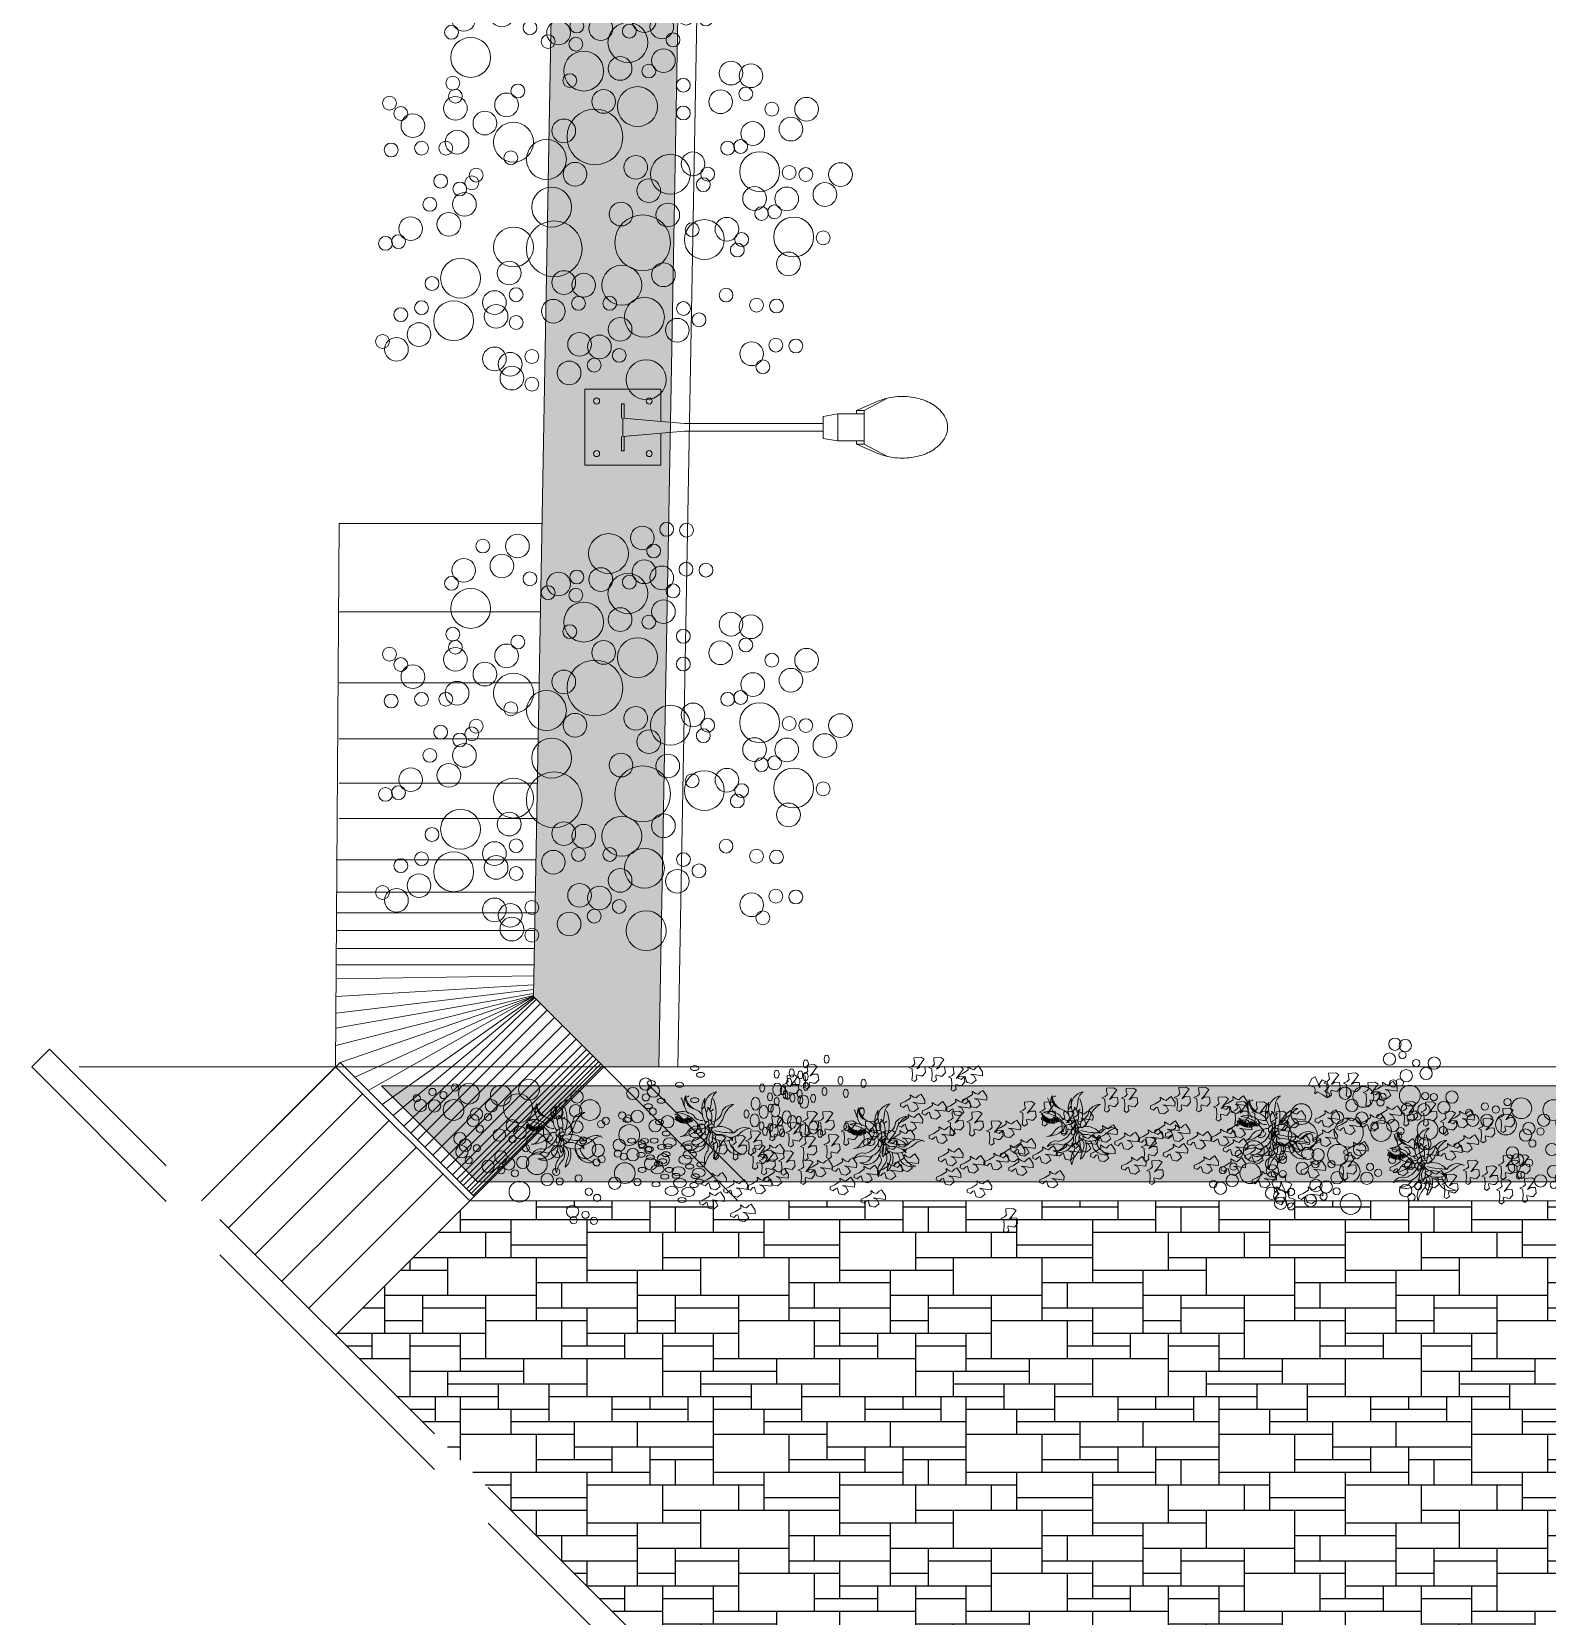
# Model space of a CAD drawing. Header units: millimetres. Extents: x 383 to 523, y 252 to 344.
# Drawn here: x 382.77 to 394.76, y 292.9 to 305.44 of the extents above; entities that cross this region are included whole.
import ezdxf

# ---------------------------------------------------------------- set-up
doc = ezdxf.new("R2010")
doc.units = ezdxf.units.MM
doc.header["$MEASUREMENT"] = 0
doc.linetypes.add('ACAD_ISO02W100', pattern=[15, 12, -3])
for name, color, linetype, lineweight in [('cubierta', 1, 'ACAD_ISO02W100', 15), ('farolasss', 40, 'Continuous', 0), ('muros', 5, 'Continuous', 30), ('plantas', 76, 'Continuous', 15), ('vegetacion', 104, 'Continuous', 0)]:
    doc.layers.add(name, color=color, linetype=linetype, lineweight=lineweight)
doc.layers.add('muebles', color=193, linetype='Continuous')

# ---------------------------------------------------------------- blocks, each defined once
blk = doc.blocks.new('V', base_point=(375.25, 494.94))
blk.add_circle((375.25, 494.87), 1.42)
blk = doc.blocks.new('arbusto')
at = {"color": 7}
for p, xscale, yscale, zscale in [((376.235, 122.272), 0.0179812173913092, 0.02996869565217253, 0.01798121739130438), ((375.717, 122.116), 0.0179812173913092, 0.02996869565217253, 0.01798121739130438), ((375.873, 122.128), 0.0179812173913092, 0.02996869565217253, 0.01798121739130438), ((375.962, 122.109), 0.0179812173913092, 0.02996869565217253, 0.01798121739130438), ((376.017, 122.091), 0.0179812173913092, 0.02996869565217253, 0.01798121739130438), ((376.02, 122.224), 0.0179812173913092, 0.02996869565217253, 0.01798121739130438), ((375.567, 121.973), 0.0179812173913092, 0.02996869565217253, 0.01798121739130438), ((375.722, 121.958), 0.0328387977993998, 0.04776601552450188, 0.03283879779941502), ((375.78, 121.946), 0.0179812173913092, 0.02996869565217253, 0.01798121739130438), ((375.807, 121.903), 0.0179812173913092, 0.02996869565217253, 0.01798121739130438), ((375.847, 122.031), 0.0179812173913092, 0.02996869565217253, 0.01798121739130438), ((375.932, 122.039), 0.0179812173913092, 0.02996869565217253, 0.01798121739130438), ((375.955, 121.913), 0.0179812173913092, 0.02996869565217253, 0.01798121739130438), ((376.02, 121.991), 0.0179812173913092, 0.02996869565217253, 0.01798121739130438), ((376.213, 121.936), 0.0179812173913092, 0.02996869565217253, 0.01798121739130438), ((376.379, 122.051), 0.0179812173913092, 0.02996869565217253, 0.01798121739130438), ((376.434, 121.918), 0.0179812173913092, 0.02996869565217253, 0.01798121739130438), ((376.619, 122.021), 0.0179812173913092, 0.02996869565217253, 0.01798121739130438), ((375.497, 121.811), 0.0328387977993998, 0.04776601552450188, 0.03283879779941502), ((375.582, 121.725), 0.0328387977993998, 0.04776601552450188, 0.03283879779941502), ((375.647, 121.881), 0.0179812173913092, 0.02996869565217253, 0.01798121739130438), ((375.655, 121.763), 0.0179812173913092, 0.02996869565217253, 0.01798121739130438), ((375.702, 121.74), 0.0328387977993998, 0.04776601552450188, 0.03283879779941502), ((375.717, 121.833), 0.0179812173913092, 0.02996869565217253, 0.01798121739130438), ((375.88, 121.869), 0.0179812173913092, 0.02996869565217253, 0.01798121739130438), ((375.962, 121.848), 0.0179812173913092, 0.02996869565217253, 0.01798121739130438), ((376.002, 121.831), 0.0328387977993998, 0.04776601552450188, 0.03283879779941502), ((376.095, 121.866), 0.0179812173913092, 0.02996869565217253, 0.01798121739130438), ((375.404, 121.703), 0.0179812173913092, 0.02996869565217253, 0.01798121739130438), ((375.488, 121.638), 0.0328387977993998, 0.04776601552450188, 0.03283879779941502), ((375.559, 121.578), 0.0179812173913092, 0.02996869565217253, 0.01798121739130438), ((375.752, 121.622), 0.0179812173913092, 0.02996869565217253, 0.01798121739130438), ((375.822, 121.67), 0.0328387977993998, 0.04776601552450188, 0.03283879779941502), ((375.877, 121.622), 0.0328387977993998, 0.04776601552450188, 0.03283879779941502), ((375.947, 121.638), 0.0179812173913092, 0.02996869565217253, 0.01798121739130438), ((376.098, 121.563), 0.0328387977993998, 0.04776601552450188, 0.03283879779941502), ((376.441, 121.57), 0.0179812173913092, 0.02996869565217253, 0.01798121739130438), ((376.601, 121.728), 0.0179812173913092, 0.02996869565217253, 0.01798121739130438), ((376.774, 121.57), 0.0179812173913092, 0.02996869565217253, 0.01798121739130438), ((375.596, 121.523), 0.0179812173913092, 0.02996869565217253, 0.01798121739130438), ((375.652, 121.563), 0.0179812173913092, 0.02996869565217253, 0.01798121739130438), ((375.687, 121.53), 0.0328387977993998, 0.04776601552450188, 0.03283879779941502), ((375.773, 121.507), 0.0179812173913092, 0.02996869565217253, 0.01798121739130438), ((376.002, 121.533), 0.0328387977993998, 0.04776601552450188, 0.03283879779941502), ((376.168, 121.503), 0.0179812173913092, 0.02996869565217253, 0.01798121739130438), ((376.704, 121.51), 0.0179812173913092, 0.02996869565217253, 0.01798121739130438)]:
    blk.add_blockref('V', p, dxfattribs=dict(at, xscale=xscale, yscale=yscale, zscale=zscale))
blk = doc.blocks.new('BRANCHS', base_point=(1.4853, 0.588))
for p, q in [((1.5146, 0.6522), (1.4864, 0.6366)), ((1.5313, 0.6501), (1.5146, 0.6522)), ((1.5255, 0.6211), (1.5313, 0.6501)), ((1.4971, 0.6014), (1.4858, 0.588)), ((1.4858, 0.588), (1.5005, 0.5883)), ((1.4864, 0.6366), (1.4921, 0.6254)), ((1.4921, 0.6254), (1.5019, 0.6135)), ((1.5019, 0.6135), (1.4971, 0.6014)), ((1.5005, 0.5883), (1.5139, 0.5633)), ((1.5199, 0.5964), (1.5255, 0.6211)), ((1.5292, 0.6122), (1.5199, 0.5964)), ((1.5291, 0.572), (1.5482, 0.5759)), ((1.5308, 0.5654), (1.5291, 0.572)), ((1.5487, 0.6203), (1.5292, 0.6122)), ((1.5482, 0.5759), (1.5568, 0.5791)), ((1.5622, 0.5996), (1.5487, 0.6203)), ((1.5568, 0.5791), (1.5622, 0.5996)), ((1.5139, 0.5633), (1.5211, 0.5412)), ((1.5211, 0.5412), (1.5336, 0.5396)), ((1.5407, 0.5536), (1.5308, 0.5654)), ((1.5336, 0.5396), (1.5407, 0.5536))]:
    blk.add_line(p, q)
blk = doc.blocks.new('planta')
at = {"layer": 'plantas', "lineweight": 0}
for centre, radius in [((0.261, 0.585), 0.0488), ((0.218, 0.467), 0.0488), ((0.321, 0.499), 0.0286), ((0.343, 0.574), 0.0488), ((0.35, 0.336), 0.0488), ((0.429, 0.436), 0.0286), ((0.508, 0.354), 0.0488), ((0.572, 0.436), 0.0488), ((0.247, 0.275), 0.0286), ((0.3, 0.282), 0.0286), ((0.379, 0.179), 0.0822), ((-0.132, 0.197), 0.0488), ((-0.079, 0.1), 0.0488), ((0.011, 0.168), 0.0822), ((0.147, 0.125), 0.0286), ((0.164, 0.168), 0.0286), ((0.501, 0.175), 0.0286), ((0.569, 0.167), 0.0286), ((0.648, 0.084), 0.0488), ((0.712, 0.167), 0.0488), ((-0.479, 0.032), 0.0822), ((-0.193, 0.004), 0.0488), ((-0.104, -0.114), 0.115), ((0, 0), 0.0488), ((0.358, 0.068), 0.0488), ((0.387, 0.006), 0.0286), ((0.44, 0.013), 0.0286), ((0.49, 0.066), 0.0488), ((-0.637, -0.132), 0.0822), ((-0.468, -0.139), 0.115), ((0.151, -0.102), 0.0822), ((0.1, -0.061), 0.0286), ((0.244, -0.059), 0.0488), ((0.287, -0.145), 0.0286), ((0.305, -0.102), 0.0286), ((0.519, -0.091), 0.0822), ((0.641, -0.094), 0.0286), ((-0.855, -0.261), 0.0822), ((-0.654, -0.24), 0.0488), ((-0.429, -0.279), 0.0488), ((-0.347, -0.29), 0.0488), ((-0.19, -0.29), 0.0822), ((-0.018, -0.247), 0.0488), ((0.498, -0.202), 0.0488), ((-1.016, -0.383), 0.0286), ((-0.973, -0.282), 0.0286), ((-0.883, -0.436), 0.0822), ((-0.715, -0.361), 0.0488), ((-0.708, -0.418), 0.0488), ((-0.626, -0.329), 0.0286), ((-0.472, -0.397), 0.0488), ((-0.368, -0.365), 0.0286), ((-0.24, -0.365), 0.0286), ((-0.097, -0.422), 0.0822), ((0.064, -0.386), 0.0286), ((0.24, -0.33), 0.0286), ((0.366, -0.372), 0.0286), ((0.448, -0.376), 0.0286), ((-1.176, -0.522), 0.0286), ((-1.101, -0.411), 0.0286), ((-1.026, -0.493), 0.0488), ((-0.626, -0.443), 0.0286), ((-0.364, -0.534), 0.0488), ((-0.282, -0.544), 0.0488), ((-0.197, -0.472), 0.0488), ((0.039, -0.476), 0.0488), ((0.129, -0.433), 0.0286), ((-1.119, -0.554), 0.0488), ((-0.715, -0.594), 0.0488), ((-0.65, -0.616), 0.0488), ((-0.643, -0.673), 0.0488), ((-0.561, -0.584), 0.0286), ((-0.407, -0.652), 0.0488), ((-0.303, -0.619), 0.0286), ((-0.2, -0.579), 0.0286), ((-0.089, -0.679), 0.0822), ((0.346, -0.573), 0.0488), ((0.392, -0.626), 0.0286), ((0.446, -0.537), 0.0286), ((0.528, -0.54), 0.0286), ((-0.561, -0.698), 0.0286)]:
    blk.add_circle(centre, radius, dxfattribs=at)
blk = doc.blocks.new('plantita')
at = {"layer": 'plantas'}
for p, q in [((-0.273, 0.117), (-0.273, 0.122)), ((-0.267, 0.115), (-0.273, 0.117)), ((-0.26, 0.112), (-0.267, 0.115)), ((-0.257, 0.107), (-0.26, 0.112)), ((-0.253, 0.104), (-0.257, 0.107)), ((-0.251, 0.102), (-0.253, 0.104)), ((-0.245, 0.096), (-0.251, 0.102)), ((-0.242, 0.093), (-0.245, 0.096)), ((-0.237, 0.092), (-0.242, 0.093)), ((-0.233, 0.091), (-0.237, 0.092)), ((-0.228, 0.087), (-0.233, 0.091)), ((-0.224, 0.085), (-0.228, 0.087)), ((-0.211, 0.08), (-0.224, 0.085)), ((-0.202, 0.08), (-0.211, 0.08)), ((-0.197, 0.079), (-0.202, 0.08)), ((-0.193, 0.08), (-0.197, 0.079)), ((-0.19, 0.082), (-0.193, 0.08)), ((-0.188, 0.085), (-0.19, 0.082)), ((-0.18, 0.082), (-0.188, 0.085)), ((-0.175, 0.081), (-0.18, 0.082)), ((-0.175, 0.093), (-0.173, 0.084)), ((-0.173, 0.084), (-0.175, 0.081))]:
    blk.add_line(p, q, dxfattribs=at)
for points in [[(-0.032, 0.012), (-0.037, 0.016), (-0.039, 0.023), (-0.039, 0.03), (-0.038, 0.037), (-0.036, 0.045), (-0.033, 0.049), (-0.021, 0.061), (-0.018, 0.063), (-0.012, 0.063), (-0.01, 0.063), (-0.01, 0.057), (-0.007, 0.051), (-0.007, 0.043), (-0.01, 0.035), (-0.016, 0.026), (-0.019, 0.019), (-0.026, 0.015), (-0.03, 0.012)], [(-0.03, 0.008), (-0.034, 0), (-0.036, -0.03), (-0.035, -0.044), (-0.027, -0.045), (-0.019, -0.045), (-0.014, -0.043), (-0.012, -0.035), (-0.009, -0.024), (-0.01, -0.013), (-0.015, -0.003), (-0.019, 0.001), (-0.023, 0.005), (-0.026, 0.008)], [(-0.012, 0.027), (0.001, 0.034), (0.01, 0.039), (0.018, 0.041), (0.022, 0.04), (0.026, 0.037), (0.034, 0.032), (0.035, 0.026), (0.034, 0.02), (0.03, 0.017), (0.017, 0.015), (0.012, 0.01), (0.002, 0.008), (-0.002, 0.01), (-0.005, 0.013), (-0.007, 0.017), (-0.009, 0.019)]]:
    blk.add_lwpolyline(points, close=True, dxfattribs=at)
for centre, radius, start, end in [((-0.077, 0.21), 0.125, 153.5391, 223.962), ((-0.104, 0.246), 0.0874, 167.4479, 255.0147), ((-0.228, 0.394), 0.147, 284.7131, 296.7237), ((-0.234, 0.232), 0.0495, 16.7652, 24.3346), ((0.078, 0.181), 0.117, 101.617, 186.8845), ((0.116, 0.213), 0.102, 126.9861, 180.7289), ((-0.217, -0.013), 0.152, 53.0599, 105.7112), ((-0.283, -0.105), 0.239, 28.3769, 83.876), ((-0.299, 0.194), 0.0899, 5.0469, 36.1288), ((-0.111, 0.246), 0.107, 204.4948, 214.7652), ((-0.053, 0.279), 0.138, 194.0519, 238.3122), ((-0.164, 0.033), 0.134, 35.0246, 73.6921), ((0.114, 0.153), 0.177, 148.2488, 216.5255), ((0.144, -0.001), 0.258, 134.938, 142.6131), ((0.187, 0.209), 0.227, 170.542, 201.1552), ((0.107, -0.061), 0.274, 121.6347, 122.1115), ((0.048, 0.118), 0.0736, 135.3248, 226.3862), ((-0.09, 0.095), 0.108, 342.843, 47.1347), ((-0.263, 0.237), 0.277, 342.2958, 354.767), ((-0.023, 0.206), 0.0723, 295.1661, 319.3798), ((-0.004, 0.16), 0.106, 279.8779, 353.108), ((-0.229, 0.133), 0.28, 339.1173, 22.6436), ((0.144, -0.001), 0.258, 115.4665, 115.9893), ((0.193, 0.085), 0.111, 90.4171, 146.1602), ((0.274, 0.045), 0.172, 118.489, 158.0231), ((-0.245, 0.079), 0.0284, 112.7398, 190.3897), ((-0.237, 0.075), 0.0275, 116.6721, 194.0333), ((-0.236, 0.075), 0.0228, 112.5504, 206.9422), ((-0.22, 0.073), 0.0307, 136.6034, 206.3205), ((-0.215, 0.071), 0.0307, 136.6034, 206.3205), ((-0.145, 0.063), 0.0928, 163.5395, 184.3955), ((-0.142, 0.062), 0.0928, 163.5395, 184.5658), ((-0.142, 0.062), 0.0894, 163.7575, 186.8812), ((-0.225, 0.115), 0.172, 267.7476, 321.2144), ((-0.142, 0.062), 0.0821, 164.0382, 188.9924), ((-0.142, 0.062), 0.0776, 164.0633, 190.3671), ((-0.142, 0.062), 0.072, 163.8952, 192.1178), ((-0.142, 0.062), 0.0651, 163.304, 194.4006), ((-0.142, 0.062), 0.0633, 163.0552, 195.0433), ((-0.142, 0.062), 0.0533, 160.8076, 198.7902), ((-0.142, 0.062), 0.0485, 158.9594, 200.8304), ((-0.142, 0.062), 0.0441, 156.5672, 202.9161), ((-0.142, 0.062), 0.0408, 154.1685, 204.6439), ((-0.272, -0.018), 0.146, 43.6611, 51.4331), ((-0.093, -0.07), 0.0957, 92.9425, 156.8692), ((-0.153, 0.119), 0.0341, 229.9367, 302.3549), ((-0.142, 0.062), 0.0332, 142.2968, 209.0109), ((-0.139, 0.063), 0.0306, 140.4544, 206.5318), ((-0.088, 0.1), 0.0806, 192.9588, 201.267), ((-0.133, 0.068), 0.0265, 143.7017, 212.768), ((-0.131, 0.072), 0.0229, 145.8589, 220.9751), ((-0.126, 0.076), 0.0224, 162.4737, 230.6416), ((-0.105, 0.093), 0.04, 205.8988, 227.1283), ((-0.171, 0.045), 0.146, 284.9091, 343.4923), ((-0.063, 0.138), 0.0694, 205.6891, 277.7335), ((-0.121, -0.001), 0.0234, 258.4045, 11.5664), ((-0.099, 0.002), 0.0372, 224.7644, 2.2115), ((-0.151, 0.02), 0.153, 287.2547, 357.0987), ((-0.054, -0.008), 0.0451, 69.946, 165.7435), ((-0.054, -0.008), 0.0451, 21.6357, 38.8098), ((-0.04, 0.012), 0.0369, 321.7096, 358.4901), ((-0.04, 0.012), 0.0369, 27.6949, 36.0194), ((-0.229, 0.133), 0.28, 324.5413, 335.5013), ((-0.06, 0.028), 0.0794, 9.3427, 38.5733), ((-0.087, -0.057), 0.113, 324.0267, 30.8811), ((-0.06, 0.028), 0.0794, 328.3667, 350.2391), ((0.084, 0.115), 0.108, 241.5751, 247.3389), ((0.081, -0.121), 0.142, 41.3853, 107.5814), ((-0.063, 0.157), 0.184, 313.3528, 345.1508), ((0.277, -0.087), 0.1, 57.975, 145.0829), ((0.357, -0.152), 0.166, 104.0666, 132.5108), ((-0.236, 0.015), 0.0723, 273.7272, 319.3798), ((-0.156, -0.174), 0.0806, 74.2068, 153.3837), ((-0.155, -0.257), 0.14, 69.3378, 121.0458), ((-0.129, -0.076), 0.108, 241.5751, 9.8523), ((-0.165, -0.085), 0.0871, 259.4279, 343.4055), ((-0.061, -0.15), 0.0508, 336.1286, 57.7425), ((0.08, -0.082), 0.0864, 138.2792, 209.0341), ((-0.056, -0.131), 0.0885, 313.2863, 25.2769), ((0.14, 0.094), 0.162, 220.0094, 237.3637), ((0.113, 0.052), 0.147, 229.8122, 296.7237), ((0.074, -0.19), 0.148, 41.4967, 106.8231), ((-0.01, -0.131), 0.0728, 332.1924, 51.7717), ((0.187, 0.551), 0.581, 255.1517, 270.8527), ((-0.036, -0.132), 0.117, 351.7307, 21.1992), ((0.042, -0.148), 0.0899, 5.0469, 36.1288), ((0.106, -0.11), 0.0495, 16.7652, 24.3346), ((0.288, -0.062), 0.138, 194.0519, 258.992), ((0.14, 0.094), 0.162, 276.3019, 310.3539), ((0.285, -0.051), 0.112, 186.8686, 200.0209), ((0.285, -0.051), 0.112, 162.4281, 168.8355), ((0.381, -0.13), 0.206, 160.6274, 168.8698), ((0.381, -0.13), 0.206, 142.4994, 144.2127), ((0.071, -0.243), 0.112, 140.1168, 200.0209), ((0.168, -0.321), 0.206, 142.4994, 168.8698), ((-0.046, -0.141), 0.126, 310.3107, 356.5359), ((0.28, -0.264), 0.246, 156.2474, 173.601), ((0.229, -0.096), 0.107, 204.4948, 287.3758)]:
    blk.add_arc(centre, radius, start, end, dxfattribs=at)
blk = doc.blocks.new('dfghjlkññpo')
at = {"layer": 'vegetacion', "lineweight": 0}
for centre, radius in [((443.2989, 257.3986), 0.0537), ((443.4089, 257.4379), 0.0314), ((443.4993, 257.434), 0.0314), ((442.5757, 257.3619), 0.0314), ((442.7329, 257.3619), 0.0537), ((443.1456, 257.3279), 0.0904), ((442.4893, 257.2518), 0.0537), ((442.6622, 257.2715), 0.0537), ((443.3499, 257.3397), 0.0314), ((442.7895, 257.2136), 0.0314), ((442.9191, 257.19), 0.0537), ((443.0017, 257.2215), 0.0314), ((443.1103, 257.21), 0.0537), ((443.2335, 257.1468), 0.0904), ((443.3067, 257.2454), 0.0537), ((443.3867, 257.2175), 0.0537), ((443.4968, 257.2568), 0.0314), ((443.5871, 257.2529), 0.0314), ((442.4343, 257.1929), 0.0314), ((442.5207, 257.079), 0.0904), ((442.872, 257.1507), 0.0314), ((442.9977, 257.139), 0.0314), ((443.2399, 257.1983), 0.0314), ((443.4378, 257.1586), 0.0314), ((443.0331, 257.0172), 0.0904), ((443.3946, 257.0643), 0.0537), ((443.1981, 257.0289), 0.0537), ((443.3278, 257.0172), 0.0314), ((443.7006, 257.0078), 0.0537), ((443.791, 256.996), 0.0537), ((442.4398, 256.9621), 0.0314), ((442.7345, 256.9268), 0.0314), ((442.9702, 256.9739), 0.0314), ((443.2767, 256.8561), 0.0904), ((443.4845, 256.9528), 0.0314), ((442.1529, 256.8718), 0.0314), ((442.4516, 256.8482), 0.0537), ((442.4516, 256.9032), 0.0314), ((442.6834, 256.8639), 0.0537), ((443.1235, 256.8796), 0.0537), ((443.6535, 256.8781), 0.0537), ((443.7674, 256.9135), 0.0314), ((443.8858, 256.8443), 0.0314), ((444.0429, 256.8443), 0.0537), ((442.204, 256.8246), 0.0314), ((442.259, 256.7696), 0.0537), ((442.5852, 256.7814), 0.0537), ((443.0842, 256.7185), 0.1264), ((443.4845, 256.8271), 0.0314), ((443.9722, 256.7539), 0.0537), ((442.4594, 256.6949), 0.0537), ((442.7148, 256.6949), 0.0904), ((442.9427, 256.746), 0.0537), ((443.7993, 256.7342), 0.0537), ((442.1608, 256.6596), 0.0314), ((442.2983, 256.6674), 0.0314), ((442.4083, 256.6674), 0.0314), ((442.8641, 256.6164), 0.0904), ((443.6854, 256.6674), 0.0314), ((443.7443, 256.6753), 0.0314), ((442.703, 256.6242), 0.0314), ((442.9938, 256.5496), 0.0537), ((443.2689, 256.581), 0.0537), ((443.426, 256.5496), 0.0904), ((443.5282, 256.5967), 0.0537), ((443.8307, 256.5614), 0.0904), ((443.9643, 256.5574), 0.0314), ((444.1968, 256.548), 0.0537), ((442.3848, 256.5181), 0.0314), ((442.4712, 256.4828), 0.0314), ((442.5262, 256.5103), 0.0314), ((442.5459, 256.5456), 0.0314), ((443.3278, 256.4749), 0.0537), ((443.5753, 256.5024), 0.0314), ((443.595, 256.5496), 0.0314), ((444.0397, 256.548), 0.0314), ((442.3355, 256.4129), 0.0314), ((442.4927, 256.4129), 0.0537), ((442.8877, 256.4003), 0.0904), ((443.8072, 256.4395), 0.0537), ((443.9532, 256.4379), 0.0537), ((444.1261, 256.4576), 0.0537), ((442.4219, 256.3226), 0.0537), ((443.2021, 256.3688), 0.0537), ((443.4142, 256.3649), 0.0537), ((443.8393, 256.3711), 0.0314), ((443.8982, 256.379), 0.0314), ((442.249, 256.3029), 0.0537), ((442.7148, 256.2195), 0.0904), ((442.8995, 256.2116), 0.1264), ((443.3003, 256.2391), 0.1264), ((443.5799, 256.2533), 0.0904), ((443.5243, 256.2981), 0.0314), ((443.6821, 256.3004), 0.0537), ((443.9846, 256.265), 0.0904), ((442.1351, 256.2361), 0.0314), ((442.194, 256.244), 0.0314), ((443.7292, 256.2061), 0.0314), ((443.7489, 256.2533), 0.0314), ((444.1182, 256.2611), 0.0314), ((442.4751, 256.078), 0.0904), ((442.6952, 256.1016), 0.0537), ((443.9611, 256.1432), 0.0537), ((442.3455, 256.0545), 0.0314), ((442.9427, 256.0584), 0.0537), ((443.0331, 256.0466), 0.0537), ((443.206, 256.0466), 0.0904), ((443.3946, 256.0938), 0.0537), ((442.6284, 255.968), 0.0537), ((442.7266, 256.0034), 0.0314), ((443.6782, 256.0018), 0.0314), ((442.204, 255.913), 0.0314), ((442.2983, 255.9445), 0.0314), ((442.4437, 255.8855), 0.0904), ((442.6362, 255.9052), 0.0537), ((442.8956, 255.9287), 0.0537), ((443.0095, 255.9641), 0.0314), ((443.151, 255.9641), 0.0314), ((443.3081, 255.9012), 0.0904), ((443.485, 255.9405), 0.0314), ((443.8162, 255.9561), 0.0314), ((443.9065, 255.9522), 0.0314), ((442.2865, 255.8226), 0.0537), ((442.7266, 255.8777), 0.0314), ((443.1981, 255.8462), 0.0537), ((443.4575, 255.8423), 0.0537), ((443.5557, 255.8894), 0.0314), ((442.1215, 255.7912), 0.0314), ((442.1844, 255.7558), 0.0537), ((443.0141, 255.7785), 0.0537), ((443.1045, 255.7667), 0.0537), ((443.904, 255.775), 0.0314), ((443.9944, 255.7711), 0.0314), ((442.6284, 255.7126), 0.0537), ((442.6998, 255.6881), 0.0537), ((442.798, 255.7235), 0.0314), ((443.1942, 255.7283), 0.0314), ((443.794, 255.7357), 0.0537), ((442.7076, 255.6253), 0.0537), ((442.967, 255.6488), 0.0537), ((443.0809, 255.6842), 0.0314), ((443.316, 255.6183), 0.0904), ((443.8451, 255.6768), 0.0314), ((442.798, 255.5978), 0.0314)]:
    blk.add_circle(centre, radius, dxfattribs=at)
blk = doc.blocks.new('bn')
at = {"layer": 'farolasss', "color": 40, "linetype": 'Continuous', "lineweight": 0}
for p, q in [((510.656, 170.215), (510.656, 170.816)), ((510.656, 170.816), (511.258, 170.816)), ((511.258, 170.562), (511.258, 170.816)), ((510.947, 170.588), (510.947, 170.7)), ((510.967, 170.7), (510.947, 170.7)), ((510.967, 170.588), (510.967, 170.7)), ((512.806, 170.649), (512.974, 170.722)), ((512.866, 170.649), (512.806, 170.649)), ((512.806, 170.649), (512.806, 170.622)), ((513.049, 170.746), (512.866, 170.649)), ((512.866, 170.649), (512.866, 170.381)), ((511.445, 170.545), (510.957, 170.588)), ((510.957, 170.588), (510.957, 170.442)), ((512.542, 170.545), (511.445, 170.545)), ((512.656, 170.622), (512.542, 170.602)), ((512.542, 170.602), (512.542, 170.428)), ((512.866, 170.622), (512.656, 170.622)), ((512.656, 170.622), (512.656, 170.409)), ((510.947, 170.442), (510.947, 170.33)), ((510.957, 170.442), (511.445, 170.485)), ((510.967, 170.442), (510.967, 170.33)), ((511.258, 170.215), (511.258, 170.469)), ((512.542, 170.485), (511.445, 170.485)), ((512.656, 170.409), (512.542, 170.428)), ((512.866, 170.409), (512.656, 170.409)), ((512.806, 170.409), (512.806, 170.381)), ((510.947, 170.33), (510.967, 170.33)), ((512.806, 170.381), (512.974, 170.309)), ((512.866, 170.381), (512.806, 170.381)), ((512.866, 170.381), (513.049, 170.285)), ((510.656, 170.215), (511.258, 170.215))]:
    blk.add_line(p, q, dxfattribs=at)
for centre in [(510.749, 170.723), (511.165, 170.723), (510.749, 170.307), (511.165, 170.307)]:
    blk.add_circle(centre, 0.0239, dxfattribs=at)
for centre, radius, start, end in [((513.127, 170.369), 0.384, 105.6417, 113.3798), ((513.166, 170.228), 0.531, 90, 105.6417), ((513.166, 170.228), 0.531, 74.3583, 90), ((513.206, 170.369), 0.384, 55.9432, 74.3583), ((513.266, 170.459), 0.276, 31.4993, 55.9432), ((513.358, 170.515), 0.168, 0, 31.4993), ((513.266, 170.572), 0.276, 304.0568, 328.5007), ((513.358, 170.515), 0.168, 328.5007, 0), ((513.127, 170.661), 0.384, 246.6202, 254.3583), ((513.166, 170.803), 0.531, 254.3583, 270), ((513.166, 170.803), 0.531, 270, 285.6417), ((513.206, 170.661), 0.384, 285.6417, 304.0568)]:
    blk.add_arc(centre, radius, start, end, dxfattribs=at)

msp = doc.modelspace()

# ---------------------------------------------------------------- hatches: boundary and pattern name
at = {"layer": 'muebles'}
h = msp.add_hatch(dxfattribs=at)
h.set_pattern_fill('CUTSTONE', color=256, scale=2, style=0, pattern_type=2)
h.set_pattern_definition([(0, (174.1632, 120.0362), (0, 2), [1.5, -0.5]), (0, (174.1632, 120.1362), (0, 2), [-0.6, 0.6, -0.3, 0.5]), (0, (174.1632, 120.2362), (0, 2), [-0.9, 1.1]), (0, (174.1632, 120.3362), (0, 2), [0.9, -1.1]), (0, (174.1632, 120.4362), (0, 2), [-0.4, 1.6]), (0, (174.1632, 120.5362), (0, 2), [0.7, -0.5, 0.6, -0.2]), (0, (174.8632, 120.6362), (0, 2), [1.6, -0.4]), (0, (174.0632, 120.7362), (0, 2), [1.1, -0.9]), (0, (173.7632, 120.8362), (0, 2), [0.9, -1.1]), (0, (174.1632, 120.9362), (0, 2), [1.6, -0.4]), (0, (174.1632, 121.0362), (0, 2), [-0.8, 0.5, -0.3, 0.4]), (0, (175.1632, 121.1362), (0, 2), [1.2, -0.8]), (0, (174.3632, 121.2362), (0, 2), [0.8, -0.4, 0.3, -0.5]), (0, (174.7632, 121.3362), (0, 2), [0.8, -0.3, 0.5, -0.4]), (0, (175.5632, 121.4362), (0, 2), [1.2, -0.8]), (0, (174.7632, 121.5362), (0, 2), [0.8, -1.2]), (0, (175.1632, 121.6362), (0, 2), [0.9, -1.1]), (0, (175.1632, 121.7362), (0, 2), [-0.6, 1.4]), (0, (174.5632, 121.8362), (0, 2), [0.6, -1.4]), (0, (175.1632, 121.9362), (0, 2), [1.4, -0.6]), (90, (174.1632, 120.8362), (-2, 1e-16), [0.3, -0.8, 0.7, -0.2]), (90, (174.3632, 120.9362), (-2, 1e-16), [0.5, -0.3, 0.2, -1]), (90, (174.4632, 120.5362), (-2, 1e-16), [0.2, -1.8]), (90, (174.5632, 120.3362), (-2, 1e-16), [0.2, -1.2, 0.3, -0.3]), (90, (174.6632, 120.7362), (-2, 1e-16), [0.2, -1.8]), (90, (174.7632, 120.0362), (-2, 1e-16), [0.3, -0.9, 0.5, -0.3]), (90, (174.8632, 120.4362), (-2, 1e-16), [0.3, -1.7]), (90, (174.9632, 120.9362), (-2, 1e-16), [0.3, -0.1, 0.2, -1.4]), (90, (175.0632, 120.1362), (-2, 1e-16), [0.3, -1.7]), (90, (175.1632, 120.6362), (-2, 1e-16), [0.3, -0.1, 0.3, -0.2, 0.5, -0.6]), (90, (175.3632, 120.6362), (-2, 1e-16), [-1.4, 0.2, -0.2, 0.2]), (90, (175.4632, 120.9362), (-2, 1e-16), [0.2, -1.8]), (90, (175.5632, 120.2362), (-2, 1e-16), [0.2, -0.7, 0.5, -0.6]), (90, (175.6632, 120.5362), (-2, 1e-16), [0.1, -1.3, 0.3, -0.3]), (90, (175.7632, 120.6362), (-2, 1e-16), [0.5, -0.5, 0.3, -0.7]), (90, (175.8632, 121.1362), (-2, 1e-16), [0.3, -0.5, 0.2, -1]), (90, (175.9632, 120.4362), (-2, 1e-16), [0.2, -1.8]), (90, (176.0632, 120.6362), (-2, 1e-16), [0.2, -0.6, 0.3, -0.9])])
h.paths.add_polyline_path([(396.149, 296.184), (386.236, 296.184), (385.176, 295.123), (390.694, 289.605), (397.039, 289.645, -0.051287)])
at = {"layer": 'plantas'}
h = msp.add_hatch(dxfattribs=at)
h.set_pattern_fill('AR-SAND', color=256, scale=0.01, style=0)
h.set_pattern_definition([(37.5, (-92.27346, -118.1282), (-0.01600031, 0.48941324), [0, -0.38608, 0, -0.4318, 0, -0.41275]), (7.5, (-92.27346, -118.1282), (0.4495233, 0.7168251), [0, -0.20828, 0, -0.34798, 0, -0.13335]), (327.5, (-92.58588, -118.1282), (0.79099237, 0.00143718), [0, -0.127, 0, -0.4572, 0, -0.5969]), (317.5, (-92.5859, -118.1282), (0.76355645, 0.2229293), [0, -0.0635, 0, -0.29972, 0, -0.3429])])
h.paths.add_polyline_path([(388.15, 321.323), (387.154, 321.417), (386.95, 309.802), (387.95, 309.777)])
h.paths.add_polyline_path([(387.95, 309.777), (386.95, 309.802), (386.74, 297.801), (387.297, 297.245), (387.733, 297.245)])
at = {"layer": 'plantas', "lineweight": 0}
h = msp.add_hatch(dxfattribs=at)
h.set_pattern_fill('AR-SAND', color=256, scale=0.005, style=0)
h.set_pattern_definition([(37.5, (217.37595, 164.17834), (-0.00800016, 0.24470662), [0, -0.19304, 0, -0.2159, 0, -0.206375]), (7.5, (217.37595, 164.17834), (0.22476164, 0.35841255), [0, -0.10414, 0, -0.17399, 0, -0.066675]), (327.5, (217.21974, 164.17834), (0.39549619, 0.0007186), [0, -0.0635, 0, -0.2286, 0, -0.29845]), (317.5, (217.21974, 164.17834), (0.38177823, 0.11146466), [0, -0.03175, 0, -0.14986, 0, -0.17145])])
h.paths.add_polyline_path([(396.132, 297.095), (385.538, 297.095), (386.298, 296.334), (396.144, 296.334, -0.005898)])
h.paths.add_polyline_path([(398.632, 297.095), (396.282, 297.095, 0.005925), (396.294, 296.334), (398.646, 296.334, -0.00647)])
h.paths.add_polyline_path([(401.182, 297.095), (398.632, 297.095, 0.00647), (398.646, 296.334), (401.197, 296.334, -0.007085)])
h.paths.add_polyline_path([(396.282, 297.095), (396.132, 297.095, 0.005898), (396.144, 296.334), (396.294, 296.334, -0.005925)])

# ---------------------------------------------------------------- linework, layer by layer
at = {"layer": 'cubierta', "linetype": 'ACAD_ISO02W100', "lineweight": 18, "ltscale": 0.2}
for p, q in [((382.913, 297.386), (382.772, 297.245)), ((382.913, 297.386), (382.772, 297.245)), ((428.382, 251.913), (382.913, 297.386)), ((428.382, 251.631), (382.772, 297.245))]:
    msp.add_line(p, q, dxfattribs=at)
at = {"layer": 'muros', "lineweight": 18}
for p, q in [((387.462, 337.429), (386.74, 297.801)), ((388.458, 337.429), (387.733, 297.245)), ((388.607, 337.429), (387.883, 297.245)), ((385.203, 301.544), (385.176, 297.244)), ((386.806, 301.544), (385.203, 301.544)), ((386.794, 300.844), (385.199, 300.844)), ((386.784, 300.283), (385.203, 300.283)), ((386.776, 299.84), (385.203, 299.84)), ((386.77, 299.49), (385.203, 299.49)), ((386.765, 299.21), (385.203, 299.21)), ((386.759, 298.883), (385.179, 298.883)), ((386.755, 298.626), (385.179, 298.626)), ((386.752, 298.463), (385.179, 298.463)), ((386.749, 298.323), (385.179, 298.323)), ((386.747, 298.182), (385.179, 298.182)), ((386.745, 298.052), (385.179, 298.052)), ((386.743, 297.965), (385.189, 297.942)), ((386.74, 297.809), (385.177, 297.414)), ((386.741, 297.826), (385.178, 297.552)), ((386.742, 297.894), (385.179, 297.801)), ((386.741, 297.857), (385.179, 297.67)), ((386.74, 297.803), (385.211, 297.28)), ((386.74, 297.801), (385.327, 297.164)), ((386.74, 297.801), (385.433, 297.058)), ((386.745, 297.797), (385.544, 296.947)), ((386.752, 297.79), (385.631, 296.86)), ((388.357, 296.184), (386.74, 297.801)), ((386.763, 297.779), (385.716, 296.775)), ((385.771, 296.72), (386.796, 297.746)), ((385.823, 296.668), (386.848, 297.693)), ((385.881, 296.61), (386.906, 297.635)), ((385.945, 296.546), (386.97, 297.572)), ((386.006, 296.485), (387.034, 297.513)), ((386.053, 296.438), (387.078, 297.463)), ((386.097, 296.388), (387.126, 297.416)), ((386.135, 296.356), (387.161, 297.381)), ((386.161, 296.33), (387.187, 297.355)), ((386.185, 296.306), (387.21, 297.332)), ((386.211, 296.28), (387.236, 297.305)), ((386.231, 296.26), (387.256, 297.285)), ((385.176, 297.245), (383.146, 297.245)), ((384.115, 296.184), (385.211, 297.28)), ((384.115, 296.184), (385.176, 297.245)), ((386.236, 296.184), (385.176, 297.245)), ((401.631, 297.245), (385.176, 297.245)), ((386.236, 296.184), (385.176, 297.245)), ((386.272, 296.219), (385.211, 297.28)), ((385.388, 297.245), (385.388, 297.245)), ((386.248, 296.242), (387.274, 297.268)), ((386.263, 296.228), (387.288, 297.253)), ((386.272, 296.219), (387.297, 297.245)), ((384.327, 295.972), (385.388, 297.032)), ((384.327, 295.972), (385.388, 297.032)), ((386.298, 296.334), (385.538, 297.095)), ((401.182, 297.095), (385.538, 297.095)), ((388.419, 296.334), (387.659, 297.095)), ((384.539, 295.76), (385.6, 296.82)), ((384.539, 295.76), (385.6, 296.82)), ((384.751, 295.548), (385.812, 296.608)), ((384.751, 295.548), (385.812, 296.608)), ((384.964, 295.335), (386.024, 296.396)), ((384.964, 295.335), (386.024, 296.396)), ((401.197, 296.334), (386.298, 296.334)), ((385.176, 295.123), (386.272, 296.219)), ((385.176, 295.123), (386.236, 296.184)), ((401.352, 296.184), (386.236, 296.184))]:
    msp.add_line(p, q, dxfattribs=at)

# ---------------------------------------------------------------- block references
at = {"layer": 'muebles', "linetype": 'Continuous'}
msp.add_blockref('bn', (-123.509, 131.79), dxfattribs=at)
at = {"layer": 'muros', "rotation": 325.9294575066599}
for p in [(387.084, 296.77), (395.409, 296.655)]:
    msp.add_blockref('planta', p, dxfattribs=at)
at = {"layer": 'muros'}
for name, p in [('planta', (393.294, 296.839)), ('plantita', (388.134, 296.752)), ('plantita', (391.033, 296.752)), ('plantita', (386.956, 296.689)), ('plantita', (389.504, 296.657)), ('plantita', (392.594, 296.72)), ('plantita', (393.772, 296.466))]:
    msp.add_blockref(name, p, dxfattribs=at)
at = {"layer": 'plantas', "linetype": 'Continuous', "xscale": 1.745474812297107, "yscale": 1.745474812297107, "zscale": 1.745474812297114}
for p in [(-386.165, -143.493), (-386.165, -147.853)]:
    msp.add_blockref('dfghjlkññpo', p, dxfattribs=at)
at = {"layer": 'plantas', "xscale": 0.7619424877216261, "yscale": 0.7619424877216261, "zscale": 0.761942487721645}
msp.add_blockref('arbusto', (102.39, 204.143), dxfattribs=at)
at = {"layer": 'plantas'}
for name, p, xscale, yscale, zscale, rotation in [('BRANCHS', (388.866, 297.183), 1.756955723272107, 1.756955723272085, 1.75695572327217, 334.5705419679607), ('BRANCHS', (389.712, 297.241), 1.756955723272107, 1.756955723272085, 1.75695572327217, 334.5705419679607), ('BRANCHS', (389.868, 297.239), 1.756955723272107, 1.756955723272085, 1.75695572327217, 334.5705419679607), ('arbusto', (480.644, 10.155), 0.7619424877216261, 0.7619424877216261, 0.761942487721645, 90), ('BRANCHS', (388.709, 297.101), 1.756955723272107, 1.756955723272085, 1.75695572327217, 334.5705419679607), ('BRANCHS', (390.023, 297.165), 1.756955723272107, 1.756955723272085, 1.75695572327217, 334.5705419679607), ('BRANCHS', (390.177, 297.247), 1.756955723272151, 1.756955723272085, 1.75695572327217, 274.5705419679584), ('BRANCHS', (392.92, 297.031), 1.756955723272189, 1.756955723272085, 1.75695572327217, 34.57054196796079), ('BRANCHS', (392.992, 297.119), 1.756955723272107, 1.756955723272085, 1.75695572327217, 334.5705419679607), ('BRANCHS', (393.148, 297.117), 1.756955723272107, 1.756955723272085, 1.75695572327217, 334.5705419679607), ('BRANCHS', (389.721, 297.024), 1.756955723272151, 1.756955723272085, 1.75695572327217, 274.5705419679584), ('BRANCHS', (390.211, 297.054), 1.756955723272151, 1.756955723272085, 1.75695572327217, 274.5705419679584), ('BRANCHS', (391.235, 296.999), 1.756955723272107, 1.756955723272085, 1.75695572327217, 334.5705419679607), ('BRANCHS', (391.391, 296.997), 1.756955723272107, 1.756955723272085, 1.75695572327217, 334.5705419679607), ('BRANCHS', (391.808, 297.004), 1.756955723272107, 1.756955723272085, 1.75695572327217, 334.5705419679607), ('BRANCHS', (391.964, 297.002), 1.756955723272107, 1.756955723272085, 1.75695572327217, 334.5705419679607), ('BRANCHS', (392.119, 296.928), 1.756955723272107, 1.756955723272085, 1.75695572327217, 334.5705419679607), ('BRANCHS', (393.303, 297.043), 1.756955723272107, 1.756955723272085, 1.75695572327217, 334.5705419679607), ('BRANCHS', (393.457, 297.125), 1.756955723272151, 1.756955723272085, 1.75695572327217, 274.5705419679584), ('BRANCHS', (388.867, 296.813), 1.756955723272107, 1.756955723272085, 1.75695572327217, 334.5705419679607), ('BRANCHS', (388.99, 296.814), 1.756955723272107, 1.756955723272085, 1.75695572327217, 334.5705419679607), ('BRANCHS', (389.894, 296.965), 1.756955723272151, 1.756955723272085, 1.75695572327217, 274.5705419679584), ('BRANCHS', (390.014, 296.814), 1.756955723272107, 1.756955723272085, 1.75695572327217, 334.5705419679607), ('BRANCHS', (390.08, 296.991), 1.756955723272151, 1.756955723272085, 1.75695572327217, 274.5705419679584), ('BRANCHS', (390.169, 296.811), 1.756955723272107, 1.756955723272085, 1.75695572327217, 334.5705419679607), ('BRANCHS', (390.586, 296.89), 1.756955723272107, 1.756955723272085, 1.75695572327217, 334.5705419679607), ('BRANCHS', (390.742, 296.888), 1.756955723272107, 1.756955723272085, 1.75695572327217, 334.5705419679607), ('BRANCHS', (390.897, 296.814), 1.756955723272107, 1.756955723272085, 1.75695572327217, 334.5705419679607), ('BRANCHS', (391.699, 297.005), 1.756955723272151, 1.756955723272085, 1.75695572327217, 274.5705419679584), ('BRANCHS', (392.273, 297.01), 1.756955723272151, 1.756955723272085, 1.75695572327217, 274.5705419679584), ('BRANCHS', (392.266, 296.89), 1.756955723272107, 1.756955723272085, 1.75695572327217, 334.5705419679607), ('BRANCHS', (392.422, 296.888), 1.756955723272107, 1.756955723272085, 1.75695572327217, 334.5705419679607), ('BRANCHS', (392.577, 296.814), 1.756955723272107, 1.756955723272085, 1.75695572327217, 334.5705419679607), ('BRANCHS', (393.001, 296.901), 1.756955723272151, 1.756955723272085, 1.75695572327217, 274.5705419679584), ('BRANCHS', (393.49, 296.932), 1.756955723272151, 1.756955723272085, 1.75695572327217, 274.5705419679584), ('BRANCHS', (393.603, 296.89), 1.756955723272107, 1.756955723272085, 1.75695572327217, 334.5705419679607), ('BRANCHS', (393.759, 296.888), 1.756955723272107, 1.756955723272085, 1.75695572327217, 334.5705419679607), ('BRANCHS', (393.914, 296.814), 1.756955723272107, 1.756955723272085, 1.75695572327217, 334.5705419679607), ('BRANCHS', (394.37, 296.838), 1.756955723272107, 1.756955723272085, 1.75695572327217, 334.5705419679607), ('BRANCHS', (388.589, 296.772), 1.756955723272107, 1.756955723272085, 1.75695572327217, 334.5705419679607), ('BRANCHS', (388.736, 296.725), 1.756955723272107, 1.756955723272085, 1.75695572327217, 334.5705419679607), ('BRANCHS', (389.173, 296.737), 1.756955723272107, 1.756955723272085, 1.75695572327217, 334.5705419679607), ('BRANCHS', (389.329, 296.735), 1.756955723272107, 1.756955723272085, 1.75695572327217, 334.5705419679607), ('BRANCHS', (389.704, 296.87), 1.756955723272151, 1.756955723272085, 1.75695572327217, 274.5705419679584), ('BRANCHS', (389.948, 296.772), 1.756955723272151, 1.756955723272085, 1.75695572327217, 274.5705419679584), ('BRANCHS', (390.324, 296.738), 1.756955723272107, 1.756955723272085, 1.75695572327217, 334.5705419679607), ('BRANCHS', (390.478, 296.819), 1.756955723272151, 1.756955723272085, 1.75695572327217, 274.5705419679584), ('BRANCHS', (391.051, 296.896), 1.756955723272151, 1.756955723272085, 1.75695572327217, 274.5705419679584), ('BRANCHS', (391.243, 296.781), 1.756955723272151, 1.756955723272085, 1.75695572327217, 274.5705419679584), ('BRANCHS', (391.733, 296.812), 1.756955723272151, 1.756955723272085, 1.75695572327217, 274.5705419679584), ('BRANCHS', (391.817, 296.787), 1.756955723272151, 1.756955723272085, 1.75695572327217, 274.5705419679584), ('BRANCHS', (392.307, 296.818), 1.756955723272151, 1.756955723272085, 1.75695572327217, 274.5705419679584), ('BRANCHS', (392.731, 296.896), 1.756955723272151, 1.756955723272085, 1.75695572327217, 274.5705419679584), ('BRANCHS', (393.174, 296.843), 1.756955723272151, 1.756955723272085, 1.75695572327217, 274.5705419679584), ('BRANCHS', (393.36, 296.869), 1.756955723272151, 1.756955723272085, 1.75695572327217, 274.5705419679584), ('BRANCHS', (394.067, 296.896), 1.756955723272151, 1.756955723272085, 1.75695572327217, 274.5705419679584), ('BRANCHS', (394.214, 296.757), 1.756955723272107, 1.756955723272085, 1.75695572327217, 334.5705419679607), ('BRANCHS', (388.142, 296.623), 1.756955723272107, 1.756955723272085, 1.75695572327217, 334.5705419679607), ('BRANCHS', (388.298, 296.621), 1.756955723272107, 1.756955723272085, 1.75695572327217, 334.5705419679607), ('BRANCHS', (388.42, 296.66), 1.756955723272107, 1.756955723272085, 1.75695572327217, 334.5705419679607), ('BRANCHS', (388.852, 296.616), 1.756955723272107, 1.756955723272085, 1.75695572327217, 334.5705419679607), ('BRANCHS', (389.037, 296.63), 1.756955723272107, 1.756955723272085, 1.75695572327217, 334.5705419679607), ('BRANCHS', (389.484, 296.661), 1.756955723272107, 1.756955723272085, 1.75695572327217, 334.5705419679607), ('BRANCHS', (389.638, 296.743), 1.756955723272151, 1.756955723272085, 1.75695572327217, 274.5705419679584), ('BRANCHS', (390.595, 296.672), 1.756955723272151, 1.756955723272085, 1.75695572327217, 274.5705419679584), ('BRANCHS', (391.085, 296.703), 1.756955723272151, 1.756955723272085, 1.75695572327217, 274.5705419679584), ('BRANCHS', (391.417, 296.723), 1.756955723272151, 1.756955723272085, 1.75695572327217, 274.5705419679584), ('BRANCHS', (391.547, 296.61), 1.756955723272107, 1.756955723272085, 1.75695572327217, 334.5705419679607), ('BRANCHS', (391.603, 296.748), 1.756955723272151, 1.756955723272085, 1.75695572327217, 274.5705419679584), ('BRANCHS', (391.99, 296.728), 1.756955723272151, 1.756955723272085, 1.75695572327217, 274.5705419679584), ('BRANCHS', (392.176, 296.754), 1.756955723272151, 1.756955723272085, 1.75695572327217, 274.5705419679584), ('BRANCHS', (392.275, 296.672), 1.756955723272151, 1.756955723272085, 1.75695572327217, 274.5705419679584), ('BRANCHS', (392.765, 296.703), 1.756955723272151, 1.756955723272085, 1.75695572327217, 274.5705419679584), ('BRANCHS', (392.891, 296.585), 1.756955723272151, 1.756955723272085, 1.75695572327217, 94.5705419679584), ('BRANCHS', (392.983, 296.748), 1.756955723272151, 1.756955723272085, 1.75695572327217, 274.5705419679584), ('BRANCHS', (393.228, 296.65), 1.756955723272151, 1.756955723272085, 1.75695572327217, 274.5705419679584), ('BRANCHS', (393.612, 296.672), 1.756955723272151, 1.756955723272085, 1.75695572327217, 274.5705419679584), ('BRANCHS', (394.101, 296.703), 1.756955723272151, 1.756955723272085, 1.75695572327217, 274.5705419679584), ('BRANCHS', (388.453, 296.547), 1.756955723272107, 1.756955723272085, 1.75695572327217, 334.5705419679607), ('BRANCHS', (388.524, 296.503), 1.756955723272107, 1.756955723272085, 1.75695572327217, 334.5705419679607), ('BRANCHS', (388.607, 296.629), 1.756955723272151, 1.756955723272085, 1.75695572327217, 274.5705419679584), ('BRANCHS', (388.679, 296.501), 1.756955723272107, 1.756955723272085, 1.75695572327217, 334.5705419679607), ('BRANCHS', (388.834, 296.427), 1.756955723272107, 1.756955723272085, 1.75695572327217, 334.5705419679607), ('BRANCHS', (389.672, 296.551), 1.756955723272151, 1.756955723272085, 1.75695572327217, 274.5705419679584), ('BRANCHS', (390.022, 296.596), 1.756955723272151, 1.756955723272085, 1.75695572327217, 274.5705419679584), ('BRANCHS', (390.195, 296.538), 1.756955723272151, 1.756955723272085, 1.75695572327217, 274.5705419679584), ('BRANCHS', (390.381, 296.563), 1.756955723272151, 1.756955723272085, 1.75695572327217, 274.5705419679584), ('BRANCHS', (390.512, 296.627), 1.756955723272151, 1.756955723272085, 1.75695572327217, 274.5705419679584), ('BRANCHS', (390.768, 296.614), 1.756955723272151, 1.756955723272085, 1.75695572327217, 274.5705419679584), ('BRANCHS', (390.954, 296.64), 1.756955723272151, 1.756955723272085, 1.75695572327217, 274.5705419679584), ('BRANCHS', (391.226, 296.628), 1.756955723272151, 1.756955723272085, 1.75695572327217, 274.5705419679584), ('BRANCHS', (391.47, 296.53), 1.756955723272151, 1.756955723272085, 1.75695572327217, 274.5705419679584), ('BRANCHS', (391.8, 296.633), 1.756955723272151, 1.756955723272085, 1.75695572327217, 274.5705419679584), ('BRANCHS', (392.044, 296.535), 1.756955723272151, 1.756955723272085, 1.75695572327217, 274.5705419679584), ('BRANCHS', (392.448, 296.614), 1.756955723272151, 1.756955723272085, 1.75695572327217, 274.5705419679584), ('BRANCHS', (392.634, 296.64), 1.756955723272151, 1.756955723272085, 1.75695572327217, 274.5705419679584), ('BRANCHS', (393.121, 296.464), 1.756955723272107, 1.756955723272085, 1.75695572327217, 334.5705419679607), ('BRANCHS', (393.785, 296.614), 1.756955723272151, 1.756955723272085, 1.75695572327217, 274.5705419679584), ('BRANCHS', (393.971, 296.64), 1.756955723272151, 1.756955723272085, 1.75695572327217, 274.5705419679584), ('BRANCHS', (394.094, 296.427), 1.756955723272107, 1.756955723272085, 1.75695572327217, 334.5705419679607), ('BRANCHS', (394.372, 296.468), 1.756955723272107, 1.756955723272085, 1.75695572327217, 334.5705419679607), ('BRANCHS', (394.495, 296.47), 1.756955723272107, 1.756955723272085, 1.75695572327217, 334.5705419679607), ('BRANCHS', (388.151, 296.405), 1.756955723272151, 1.756955723272085, 1.75695572327217, 274.5705419679584), ('BRANCHS', (388.641, 296.436), 1.756955723272151, 1.756955723272085, 1.75695572327217, 274.5705419679584), ('BRANCHS', (388.988, 296.508), 1.756955723272151, 1.756955723272085, 1.75695572327217, 274.5705419679584), ('BRANCHS', (389.182, 296.52), 1.756955723272151, 1.756955723272085, 1.75695572327217, 274.5705419679584), ('BRANCHS', (389.355, 296.461), 1.756955723272151, 1.756955723272085, 1.75695572327217, 274.5705419679584), ('BRANCHS', (389.541, 296.487), 1.756955723272151, 1.756955723272085, 1.75695572327217, 274.5705419679584), ('BRANCHS', (390.005, 296.442), 1.756955723272151, 1.756955723272085, 1.75695572327217, 274.5705419679584), ('BRANCHS', (390.578, 296.519), 1.756955723272151, 1.756955723272085, 1.75695572327217, 274.5705419679584), ('BRANCHS', (390.822, 296.421), 1.756955723272151, 1.756955723272085, 1.75695572327217, 274.5705419679584), ('BRANCHS', (391.593, 296.426), 1.756955723272107, 1.756955723272085, 1.75695572327217, 334.5705419679607), ('BRANCHS', (392.258, 296.519), 1.756955723272151, 1.756955723272085, 1.75695572327217, 274.5705419679584), ('BRANCHS', (392.502, 296.421), 1.756955723272151, 1.756955723272085, 1.75695572327217, 274.5705419679584), ('BRANCHS', (392.693, 296.388), 1.756955723272189, 1.756955723272085, 1.75695572327217, 214.5705419679608), ('BRANCHS', (392.891, 296.496), 1.756955723272151, 1.756955723272085, 1.75695572327217, 274.5705419679584), ('BRANCHS', (393.594, 296.519), 1.756955723272151, 1.756955723272085, 1.75695572327217, 274.5705419679584), ('BRANCHS', (393.838, 296.421), 1.756955723272151, 1.756955723272085, 1.75695572327217, 274.5705419679584), ('BRANCHS', (393.924, 296.316), 1.756955723272107, 1.756955723272085, 1.75695572327217, 334.5705419679607), ('BRANCHS', (394.241, 296.381), 1.756955723272107, 1.756955723272085, 1.75695572327217, 334.5705419679607), ('BRANCHS', (388.324, 296.347), 1.756955723272151, 1.756955723272085, 1.75695572327217, 274.5705419679584), ('BRANCHS', (388.51, 296.372), 1.756955723272151, 1.756955723272085, 1.75695572327217, 274.5705419679584), ('BRANCHS', (389.165, 296.366), 1.756955723272151, 1.756955723272085, 1.75695572327217, 274.5705419679584), ('BRANCHS', (390.249, 296.344), 1.756955723272151, 1.756955723272085, 1.75695572327217, 274.5705419679584), ('BRANCHS', (392.718, 296.263), 1.756955723272189, 1.756955723272085, 1.75695572327217, 214.5705419679608), ('BRANCHS', (392.869, 296.297), 1.756955723272151, 1.756955723272085, 1.75695572327217, 274.5705419679584), ('BRANCHS', (394.357, 296.272), 1.756955723272107, 1.756955723272085, 1.75695572327217, 334.5705419679607), ('BRANCHS', (394.542, 296.286), 1.756955723272107, 1.756955723272085, 1.75695572327217, 334.5705419679607), ('BRANCHS', (388.134, 296.252), 1.756955723272151, 1.756955723272085, 1.75695572327217, 274.5705419679584), ('BRANCHS', (388.378, 296.154), 1.756955723272151, 1.756955723272085, 1.75695572327217, 274.5705419679584), ('BRANCHS', (389.409, 296.268), 1.756955723272151, 1.756955723272085, 1.75695572327217, 274.5705419679584), ('BRANCHS', (390.438, 296.045), 1.756955723272107, 1.756955723272085, 1.75695572327217, 334.5705419679607)]:
    msp.add_blockref(name, p, dxfattribs=dict(at, xscale=xscale, yscale=yscale, zscale=zscale, rotation=rotation))

doc.saveas('drawing.dxf')
